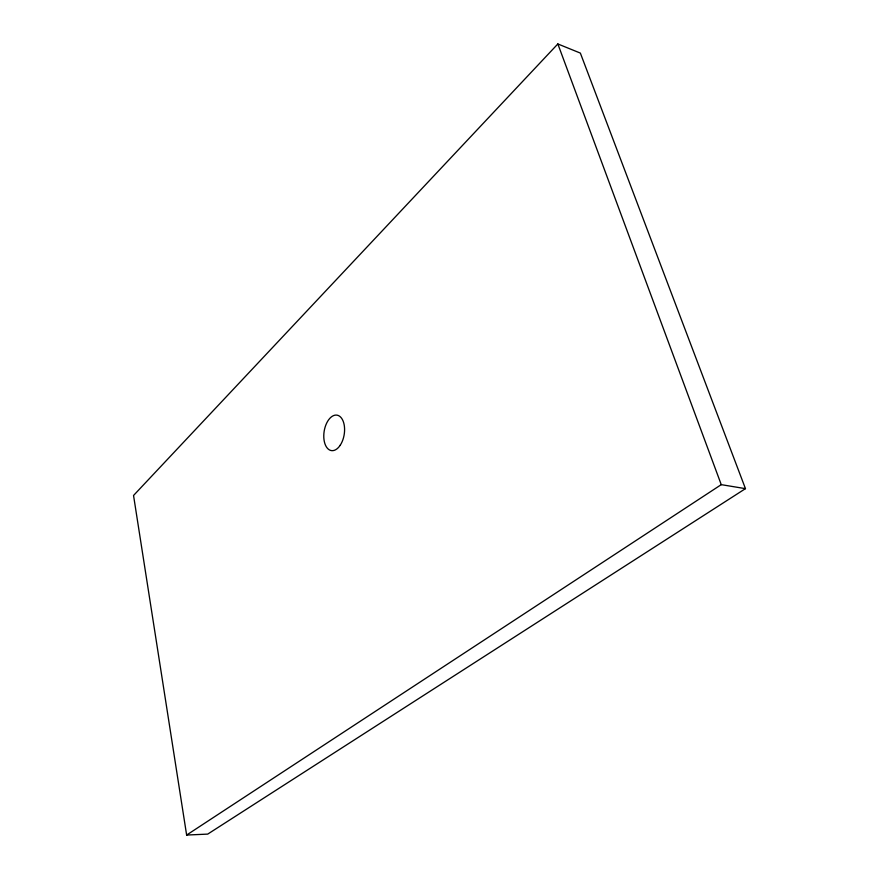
<?xml version="1.0" encoding="UTF-8"?>
<svg xmlns="http://www.w3.org/2000/svg" width="879" height="879" viewBox="0 0 879 879"><rect width="100%" height="100%" fill="white"/><g stroke="black" fill="none" stroke-linecap="round" stroke-linejoin="round"><path stroke-width="1.32" d="M557.846 43.95L133.542 495.47L186.634 835.05L207.719 834.105L745.458 488.647L580.36 53.092L557.846 43.95L721.252 484.648L745.458 488.647M186.634 835.05L721.252 484.648M340.261 445.181A17.954 10.152 -81 0 0 338.448 415.569A17.954 10.152 -81 0 0 323.824 437.841A17.954 10.152 -81 0 0 340.261 445.181"/></g></svg>
